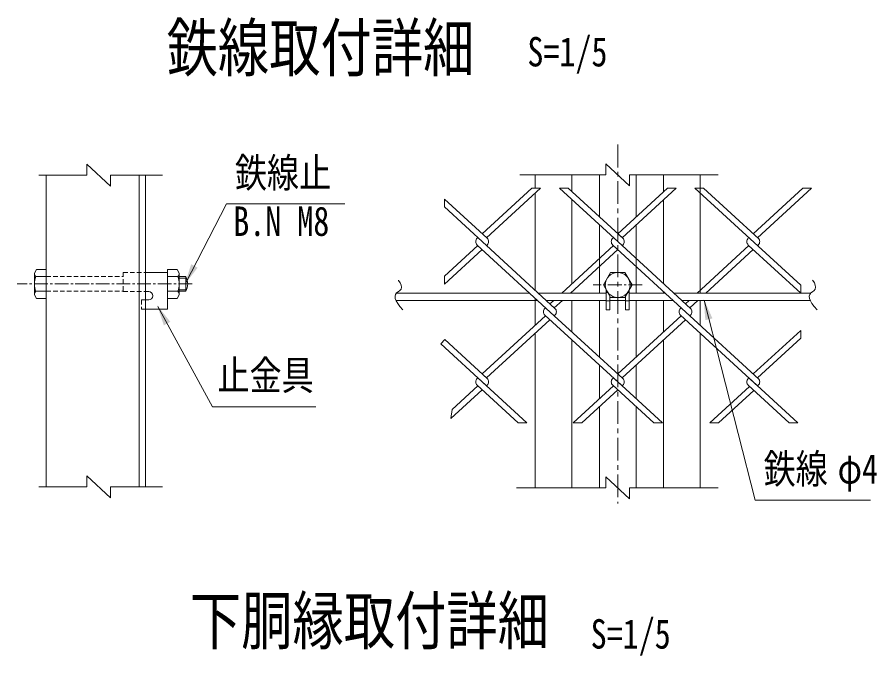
# Model space of a CAD drawing. Units: millimetres, scale not verified, with parts at other scales. Extents: x -4455 to 4455, y -3150 to 3150.
# Drawn here: x 1583 to 2991, y 424 to 1469 of the extents above; entities that cross this region are included whole.
import ezdxf
from ezdxf.enums import TextEntityAlignment as Align

# ---------------------------------------------------------------- set-up
doc = ezdxf.new("R2010")
doc.units = ezdxf.units.MM
doc.header["$LTSCALE"] = 30
for name, pattern in [('USER1', [2, 1.25, -0.25, 0.25, -0.25]), ('USER2', [1.125, 0.75, -0.125, 0.125, -0.125]), ('USER5', [0.375, 0.25, -0.125])]:
    doc.linetypes.add(name, pattern=pattern)
for name, color, linetype, lineweight in [('0-0_D-STR-TXT', 3, 'Continuous', 13), ('0-1_D-STR2', 2, 'Continuous', 13), ('0-2_D-STR-DIM', 4, 'Continuous', 13), ('0-3_D-BMK', 2, 'USER2', 13), ('0-4_D-STR1', 1, 'Continuous', 18), ('0-5_D-STR3', 3, 'Continuous', 13), ('0-B_7詳細', 3, 'Continuous', 18)]:
    doc.layers.add(name, color=color, linetype=linetype, lineweight=lineweight)
doc.layers.add('0-8_D-TTL-TXT', color=7, linetype='Continuous')
doc.styles.add('ＭＳ ゴシック', font='')
doc.styles.get('ＭＳ ゴシック').set_extended_font_data('MS Gothic')

msp = doc.modelspace()

# ---------------------------------------------------------------- linework, layer by layer
at = {"layer": '0-0_D-STR-TXT'}
for points in [[(2119.53, 1163.32), (1925.74, 1163.32), (1858.27, 1033.4)], [(2980.71, 678.72), (2791.63, 678.72), (2707.78, 1005.84)], [(2072.24, 831.2), (1902.82, 831.2), (1812.96, 995.82)]]:
    msp.add_lwpolyline(points, dxfattribs=at)
for points in [[(1857.21, 1031.35), (1867.79, 1064.73), (1878.42, 1059.21)], [(2707.21, 1008.06), (2721.58, 976.13), (2709.97, 973.16)], [(1811.85, 997.84), (1833.64, 970.43), (1823.13, 964.68)]]:
    msp.add_solid(points, dxfattribs=at)
at = {"layer": '0-1_D-STR2', "color": 3}
for p, q in [((2425.79, 1189.28), (2344.42, 1114.72)), ((2440, 1189.28), (2351.52, 1108.21)), ((2440, 1189.28), (2425.79, 1189.28)), ((2573.55, 1095.19), (2470.87, 1189.28)), ((2485.08, 1189.28), (2470.87, 1189.28)), ((2574.62, 1107.23), (2485.08, 1189.28)), ((2647.81, 1189.28), (2566.45, 1114.72)), ((2662.02, 1189.28), (2573.55, 1108.21)), ((2662.02, 1189.28), (2647.81, 1189.28)), ((2796.65, 1094.2), (2692.9, 1189.28)), ((2707.11, 1189.28), (2692.9, 1189.28)), ((2797.72, 1106.25), (2707.11, 1189.28)), ((2869.84, 1189.28), (2788.48, 1114.72)), ((2884.05, 1189.28), (2795.58, 1108.21)), ((2884.05, 1189.28), (2869.84, 1189.28)), ((2352.59, 1107.23), (2282.52, 1171.43)), ((2282.52, 1171.43), (2282.52, 1158.41)), ((2351.52, 1095.19), (2282.52, 1158.41)), ((2337.31, 1108.21), (2336.24, 1107.23)), ((2337.31, 1108.21), (2336.24, 1107.23)), ((2337.31, 1108.21), (2336.24, 1107.23)), ((2337.31, 1108.21), (2336.24, 1107.23)), ((2559.34, 1108.21), (2558.27, 1107.23)), ((2559.34, 1108.21), (2558.27, 1107.23)), ((2781.37, 1108.21), (2780.3, 1107.23)), ((2781.37, 1108.21), (2780.3, 1107.23)), ((2337.31, 1095.19), (2282.52, 1044.98)), ((2344.42, 1088.68), (2282.52, 1031.96)), ((2462.54, 980.44), (2336.24, 1096.17)), ((2352.59, 1096.17), (2351.52, 1095.19)), ((2463.61, 992.48), (2351.52, 1095.19)), ((2559.34, 1095.19), (2474.63, 1017.56)), ((2566.45, 1088.68), (2488.84, 1017.56)), ((2684.57, 980.44), (2558.27, 1096.17)), ((2685.64, 992.48), (2573.55, 1095.19)), ((2781.37, 1095.19), (2696.65, 1017.56)), ((2788.48, 1088.68), (2710.86, 1017.56)), ((2866.28, 1017.38), (2780.3, 1096.17)), ((2866.28, 1030.4), (2796.65, 1094.2)), ((2461.53, 1005.56), (2455.43, 999.97)), ((2475.74, 1005.56), (2462.54, 993.46)), ((2683.56, 1005.56), (2677.46, 999.97)), ((2697.77, 1005.56), (2684.57, 993.46)), ((2448.33, 993.46), (2447.26, 992.48)), ((2448.33, 993.46), (2447.26, 992.48)), ((2670.36, 993.46), (2669.29, 992.48)), ((2670.36, 993.46), (2669.29, 992.48)), ((2448.33, 980.44), (2344.42, 885.22)), ((2455.43, 973.93), (2351.52, 878.71)), ((2573.55, 865.69), (2447.26, 981.42)), ((2463.61, 981.42), (2462.54, 980.44)), ((2574.62, 877.73), (2462.54, 980.44)), ((2670.36, 980.44), (2566.45, 885.22)), ((2677.46, 973.93), (2573.55, 878.71)), ((2796.65, 864.71), (2669.29, 981.42)), ((2685.64, 981.42), (2684.57, 980.44)), ((2797.72, 876.75), (2684.57, 980.44)), ((2866.28, 956.52), (2788.48, 885.22)), ((2866.28, 943.5), (2795.58, 878.71)), ((2866.28, 956.52), (2866.28, 943.5)), ((2283.19, 941.33), (2276.66, 934.29)), ((2351.52, 865.69), (2276.66, 934.29)), ((2352.59, 877.73), (2283.19, 941.33)), ((2337.31, 878.71), (2336.24, 877.73)), ((2337.31, 878.71), (2336.24, 877.73)), ((2417.55, 805.19), (2337.31, 878.71)), ((2352.59, 877.73), (2344.42, 885.22)), ((2639.58, 805.19), (2559.34, 878.71)), ((2781.37, 878.71), (2780.3, 877.73)), ((2781.37, 878.71), (2780.3, 877.73)), ((2861.6, 805.19), (2781.37, 878.71)), ((2344.42, 859.18), (2293.32, 812.35)), ((2337.31, 865.69), (2295.35, 827.24)), ((2403.34, 805.19), (2336.24, 866.67)), ((2352.59, 866.67), (2351.52, 865.69)), ((2559.34, 865.69), (2493.32, 805.19)), ((2625.37, 805.19), (2558.27, 866.67)), ((2574.62, 866.67), (2573.55, 865.69)), ((2782.44, 864.71), (2717.49, 805.19)), ((2847.39, 805.19), (2780.3, 866.67)), ((2788.48, 859.18), (2780.3, 866.67)), ((2796.65, 866.67), (2795.58, 865.69)), ((2796.65, 866.67), (2795.58, 865.69)), ((2789.55, 858.2), (2731.7, 805.19)), ((2295.35, 827.24), (2293.32, 812.35)), ((2417.55, 805.19), (2403.34, 805.19)), ((2639.58, 805.19), (2625.37, 805.19)), ((2731.7, 805.19), (2717.49, 805.19))]:
    msp.add_line(p, q, dxfattribs=at)
at = {"layer": '0-1_D-STR2', "color": 7, "lineweight": 9}
for p, q in [((2574.62, 1107.23), (2566.45, 1114.72)), ((2574.62, 1096.17), (2573.55, 1095.19)), ((2204.1, 1017.56), (2422.03, 1017.56)), ((2436.24, 1017.56), (2547.7, 1017.56)), ((2585.2, 1017.56), (2644.06, 1017.56)), ((2658.27, 1017.56), (2882.48, 1017.56)), ((2203.37, 1005.56), (2435.13, 1005.56)), ((2449.34, 1005.56), (2547.7, 1005.56)), ((2553.7, 1005.56), (2579.2, 1005.56)), ((2585.2, 1005.56), (2657.16, 1005.56)), ((2671.37, 1005.56), (2881.75, 1005.56))]:
    msp.add_line(p, q, dxfattribs=at)
at = {"layer": '0-1_D-STR2', "color": 3}
msp.add_lwpolyline([(2566.45, 859.18), (2507.53, 805.19), (2493.32, 805.19)], dxfattribs=at)
for centre, start, end in [((2341.31, 1101.7), 132.5, 227.5), ((2347.53, 1101.7), 312.5, 47.5), ((2563.34, 1101.7), 132.5, 227.5), ((2569.56, 1101.7), 312.5, 47.5), ((2785.37, 1101.7), 132.5, 227.5), ((2791.58, 1101.7), 312.5, 47.5), ((2452.33, 986.95), 132.5, 227.5), ((2458.54, 986.95), 312.5, 47.5), ((2674.35, 986.95), 132.5, 227.5), ((2680.57, 986.95), 312.5, 47.5), ((2341.31, 872.2), 132.5, 227.5), ((2347.53, 872.2), 312.5, 47.5), ((2563.34, 872.2), 132.5, 227.5), ((2569.56, 872.2), 312.5, 47.5), ((2785.37, 872.2), 132.5, 227.5), ((2791.58, 872.2), 312.5, 47.5)]:
    msp.add_arc(centre, 7.5, start, end, dxfattribs=at)
at = {"layer": '0-2_D-STR-DIM'}
for p, q in [((2585.83, 1193.12), (2547.06, 1229.12)), ((2547.06, 1211.12), (2547.06, 1229.12)), ((2547.06, 1211.12), (2406.13, 1211.12)), ((2585.83, 1211.12), (2731.05, 1211.12)), ((2585.83, 1211.12), (2585.83, 1193.12)), ((2547.06, 716.8), (2547.06, 698.8)), ((2547.06, 698.8), (2400.47, 698.8)), ((2585.83, 698.8), (2731.05, 698.8))]:
    msp.add_line(p, q, dxfattribs=at)
msp.add_lwpolyline([(2585.83, 698.8), (2585.83, 680.8), (2547.06, 716.8)], dxfattribs=at)
at = {"layer": '0-3_D-BMK', "linetype": 'USER1'}
msp.add_line((2566.45, 1260.81), (2566.45, 673.04), dxfattribs=at)
at = {"layer": '0-3_D-BMK'}
for p, q in [((1869.29, 1032.39), (1582.86, 1032.39)), ((2606.74, 1030.91), (2526.1, 1030.91))]:
    msp.add_line(p, q, dxfattribs=at)
at = {"layer": '0-4_D-STR1'}
for p, q in [((2431.45, 1211.12), (2431.45, 1189.28)), ((2491.45, 1211.12), (2491.45, 1183.44)), ((2536.45, 1211.12), (2536.45, 1142.21)), ((2596.45, 1211.12), (2596.45, 1142.21)), ((2641.45, 1211.12), (2641.45, 1183.44)), ((2701.45, 1211.12), (2701.45, 1017.56)), ((1630.48, 1210.39), (1630.48, 700.28)), ((1782.48, 1210.39), (1782.48, 700.28)), ((1792.98, 1210.39), (1792.98, 700.28)), ((2431.45, 1181.44), (2431.45, 1021.95)), ((2491.45, 1170.42), (2491.45, 1032.97)), ((2641.45, 1170.42), (2641.45, 1032.97)), ((2536.45, 1129.19), (2536.45, 1017.56)), ((2596.45, 1129.19), (2596.45, 1017.56)), ((2491.45, 1019.95), (2491.45, 1017.56)), ((2641.45, 1019.95), (2641.45, 1017.56)), ((2431.45, 1008.93), (2431.45, 964.97)), ((2491.45, 1005.56), (2491.45, 953.95)), ((2536.45, 1005.56), (2536.45, 912.71)), ((2596.45, 1005.56), (2596.45, 912.71)), ((2641.45, 1005.56), (2641.45, 953.95)), ((2701.45, 1005.56), (2701.45, 964.97)), ((2431.45, 951.95), (2431.45, 698.8)), ((2701.45, 951.95), (2701.45, 698.8)), ((2491.45, 940.93), (2491.45, 698.8)), ((2641.45, 940.93), (2641.45, 698.8)), ((2536.45, 899.69), (2536.45, 844.71)), ((2596.45, 899.69), (2596.45, 844.71)), ((2536.45, 831.69), (2536.45, 698.8)), ((2596.45, 831.69), (2596.45, 698.8))]:
    msp.add_line(p, q, dxfattribs=at)
at = {"layer": '0-5_D-STR3'}
for p, q in [((1611.28, 1050.15), (1614.61, 1055.91)), ((1611.28, 1014.63), (1611.28, 1050.15)), ((1613.34, 1044.39), (1630.48, 1044.39)), ((1614.61, 1055.91), (1630.48, 1055.91)), ((1630.48, 1008.87), (1630.48, 1055.91)), ((1792.98, 1051.35), (1829.04, 1051.35)), ((1829.04, 1008.87), (1829.04, 1055.91)), ((1829.04, 1051.35), (1829.04, 991.35)), ((1846.18, 1044.39), (1829.04, 1044.39)), ((1848.24, 1014.63), (1848.24, 1050.15)), ((1848.24, 1044.39), (1858.9, 1044.39)), ((1858.9, 1020.39), (1858.9, 1044.39)), ((1611.28, 1014.63), (1614.61, 1008.87)), ((1613.34, 1020.39), (1630.48, 1020.39)), ((1792.98, 1019.85), (1798.29, 1019.85)), ((1846.18, 1020.39), (1829.04, 1020.39)), ((1848.24, 1014.63), (1844.91, 1008.87)), ((1848.24, 1020.39), (1858.9, 1020.39)), ((2547.7, 1022.65), (2547.7, 989.87)), ((2550.17, 1018.37), (2547.7, 1018.37)), ((2582.73, 1018.37), (2585.2, 1018.37)), ((2585.2, 1022.65), (2585.2, 989.87)), ((1614.61, 1008.87), (1630.48, 1008.87)), ((1792.98, 1006.35), (1798.29, 1006.35)), ((1844.91, 1008.87), (1829.04, 1008.87)), ((2553.7, 1004.87), (2547.7, 1004.87)), ((2579.2, 1012.26), (2579.2, 989.87)), ((2579.2, 1004.87), (2585.2, 1004.87)), ((1792.98, 991.35), (1829.04, 991.35)), ((2579.2, 989.87), (2585.2, 989.87))]:
    msp.add_line(p, q, dxfattribs=at)
at = {"layer": '0-5_D-STR3', "color": 1, "linetype": 'USER5'}
for p, q in [((1630.48, 1044.39), (1756.44, 1044.39)), ((1756.44, 1051.35), (1756.44, 1019.85)), ((1756.44, 1051.35), (1792.98, 1051.35)), ((1630.48, 1020.39), (1756.44, 1020.39)), ((1756.44, 1019.85), (1792.98, 1019.85)), ((1786.44, 1006.35), (1792.98, 1006.35)), ((1786.44, 1006.35), (1786.44, 991.35)), ((1786.44, 991.35), (1792.98, 991.35))]:
    msp.add_line(p, q, dxfattribs=at)
at = {"layer": '0-5_D-STR3', "color": 1}
for p, q in [((1848.24, 1041.99), (1860.11, 1041.99)), ((1848.24, 1022.79), (1860.11, 1022.79))]:
    msp.add_line(p, q, dxfattribs=at)
at = {"layer": '0-5_D-STR3'}
for points in [[(1848.24, 1050.15), (1844.91, 1055.91), (1829.04, 1055.91)], [(2553.7, 1012.26), (2553.7, 989.87), (2547.7, 989.87)]]:
    msp.add_lwpolyline(points, dxfattribs=at)
msp.add_lwpolyline([(2542.93, 1030.91), (2554.69, 1051.28), (2578.21, 1051.28), (2589.97, 1030.91), (2578.21, 1010.54), (2554.69, 1010.54)], close=True, dxfattribs=at)
msp.add_circle((2566.45, 1030.91), 20.4, dxfattribs=at)
for centre, radius, start, end in [((1620.37, 1050.15), 9.09, 180, 219.3382), ((1647.28, 1032.39), 36, 160.52878, 199.47122), ((1839.15, 1050.15), 9.09, 320.6618, 0), ((1812.24, 1032.39), 36, 340.52878, 19.47122), ((1838.11, 1032.39), 24, 330, 30), ((1620.37, 1014.63), 9.09, 140.6618, 180), ((1798.29, 1013.1), 6.75, 270, 90), ((1839.15, 1014.63), 9.09, 0, 39.3382)]:
    msp.add_arc(centre, radius, start, end, dxfattribs=at)
at = {"layer": '0-B_7詳細', "color": 4}
for p, q in [((1735.55, 1192.39), (1696.78, 1228.39)), ((1696.78, 1210.39), (1696.78, 1228.39)), ((1696.78, 1210.39), (1618.22, 1210.39)), ((1735.55, 1210.39), (1820.83, 1210.39)), ((1735.55, 1210.39), (1735.55, 1192.39)), ((1696.78, 700.28), (1696.78, 718.28)), ((1735.55, 682.28), (1696.78, 718.28)), ((1696.78, 700.28), (1618.22, 700.28)), ((1735.55, 700.28), (1820.83, 700.28)), ((1735.55, 700.28), (1735.55, 682.28))]:
    msp.add_line(p, q, dxfattribs=at)
at = {"layer": '0-B_7詳細'}
for p, q in [((2796.65, 1096.17), (2795.58, 1095.19)), ((2282.52, 1044.98), (2282.52, 1031.96)), ((2866.28, 1030.4), (2866.28, 1017.38)), ((2463.61, 992.48), (2455.43, 999.97)), ((2559.34, 878.71), (2558.27, 877.73)), ((2559.34, 878.71), (2558.27, 877.73)), ((2861.6, 805.19), (2847.39, 805.19))]:
    msp.add_line(p, q, dxfattribs=at)
at = {"layer": '0-B_7詳細', "color": 7, "lineweight": 9}
msp.add_line((1792.98, 884.04), (1792.98, 1004.04), dxfattribs=at)
at = {"layer": '0-B_7詳細', "color": 4}
for points in [[(2207.17, 1038.65), (2207.48, 1038.26), (2210.15, 1034.06), (2211.71, 1030.3), (2212.18, 1026.99), (2211.56, 1024.11), (2209.84, 1021.68), (2207.02, 1019.69), (2204.19, 1017.69), (2202.44, 1015.2), (2201.76, 1012.25), (2202.15, 1008.82), (2203.62, 1004.91), (2206.16, 1000.53), (2209.77, 995.67), (2214.46, 990.33)], [(2885.55, 1038.65), (2885.87, 1038.26), (2888.53, 1034.06), (2890.09, 1030.3), (2890.56, 1026.99), (2889.94, 1024.11), (2888.22, 1021.68), (2885.4, 1019.69), (2882.57, 1017.69), (2880.82, 1015.2), (2880.14, 1012.25), (2880.53, 1008.82), (2882, 1004.91), (2884.54, 1000.53), (2888.15, 995.67), (2892.84, 990.33)]]:
    msp.add_lwpolyline(points, dxfattribs=at)

# ---------------------------------------------------------------- texts
at = {"layer": '0-0_D-STR-TXT', "style": 'ＭＳ ゴシック', "width": 0.8}
for s, p in [('鉄線止', (1939.38, 1175.92)), ('B.N M8', (1936.81, 1096.61)), ('止金具', (1910.86, 844.49)), ('鉄線', (2805.36, 691.35)), ('φ4', (2926.66, 691.35))]:
    msp.add_text(s, height=48.17, dxfattribs=at).set_placement(p, align=Align.BOTTOM_LEFT)
at = {"layer": '0-8_D-TTL-TXT', "style": 'ＭＳ ゴシック', "width": 0.8}
for s, p in [('鉄線取付詳細', (1827.63, 1357.5)), ('下胴縁取付詳細', (1865.71, 419.86))]:
    msp.add_text(s, height=76.98, dxfattribs=at).set_placement(p, align=Align.BOTTOM_LEFT)
at = {"layer": '0-8_D-TTL-TXT', "color": 3, "style": 'ＭＳ ゴシック', "width": 0.8}
for p in [(2418.5, 1373.99), (2522.15, 421.21)]:
    msp.add_text('S=1/5', height=48.17, dxfattribs=at).set_placement(p, align=Align.BOTTOM_LEFT)

doc.saveas('drawing.dxf')
